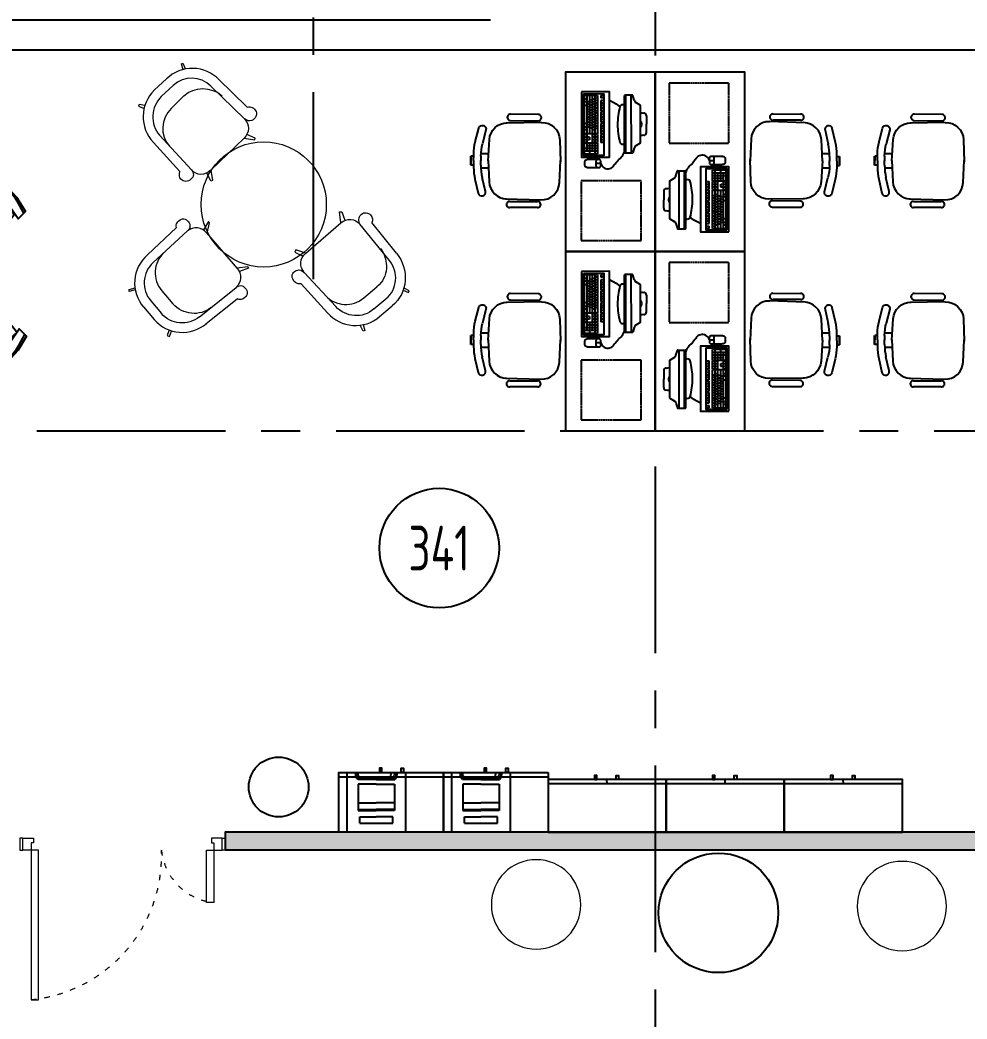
# Model space of a CAD drawing. Header units: millimetres. Extents: x -9318 to 9016603, y 0 to 838141.
# Drawn here: x 95155 to 101488, y 457073 to 463758 of the extents above; entities that cross this region are included whole.
import ezdxf
from ezdxf import colors
from ezdxf.entities.mleader import LeaderData, LeaderLine
from ezdxf.enums import TextEntityAlignment as Align
from ezdxf.math import Vec2, Vec3

# ---------------------------------------------------------------- set-up
doc = ezdxf.new("R2010")
doc.units = ezdxf.units.MM
for name, pattern in [('ACAD_ISO03W100', [30, 12, -18]), ('CENTER', [2, 1.25, -0.25, 0.25, -0.25]), ('HIDDEN', [6, 4, -2])]:
    doc.linetypes.add(name, pattern=pattern)
for name, color, linetype, lineweight in [('АР_Двери', 5, 'Continuous', 18), ('АР_Номер помещения', 1, 'Continuous', 25), ('ТХ_мебель передв', 250, 'Continuous', 13), ('ТХ_мебель_библ', 250, 'Continuous', 13)]:
    doc.layers.add(name, color=color, linetype=linetype, lineweight=lineweight)
doc.styles.add('ISOCPEUR', font='isocpeur.ttf', dxfattribs={"width": 0.7})

# ---------------------------------------------------------------- blocks, each defined once
blk = doc.blocks.new('*U1211')
at = {"layer": 'АР_Номер помещения', "color": 8}
blk.add_circle((-22384.8, 1499.6), 400, dxfattribs=at)
at = {"color": 8, "style": 'ISOCPEUR', "width": 0.7, "flags": 1}
blk.add_attdef('КАТЕГОРИЯ', (-499.2, -2092.2), '', height=250, dxfattribs=at)
at = {"layer": 'АР_Номер помещения', "color": 8, "style": 'ISOCPEUR', "width": 0.7}
blk.add_attdef('НОМЕР_ПОМЕЩЕНИЯ', text='', height=300, dxfattribs=at).set_placement((-22384.8, 1499.6), align=Align.MIDDLE_CENTER)
blk = doc.blocks.new('_DotSmall')
at = {"color": 8, "linetype": 'ByBlock', "const_width": 0.5}
blk.add_lwpolyline([(-0.0625, 0, 1), (0.0625, 0, 1)], format="xyb", close=True, dxfattribs=at)
blk = doc.blocks.new('1370')
at = {"layer": 'АР_Двери', "color": 8}
for points in [[(1076825.5, -46356.5), (1076825.5, -46436.5), (1076845.5, -46436.5), (1076845.5, -46356.5), (1076825.5, -46356.5)], [(1076845.5, -46436.5), (1076845.5, -46356.5), (1076915.5, -46356.5), (1076915.5, -46386.5), (1076900.5, -46386.5), (1076900.5, -46436.5), (1076845.5, -46436.5)], [(1078176.5, -46436.5), (1078176.5, -46356.5), (1078106.5, -46356.5), (1078106.5, -46386.5), (1078121.5, -46386.5), (1078121.5, -46436.5), (1078176.5, -46436.5)], [(1078196.5, -46356.5), (1078196.5, -46436.5), (1078176.5, -46436.5), (1078176.5, -46356.5), (1078196.5, -46356.5)]]:
    blk.add_lwpolyline(points, dxfattribs=at)
for points in [[(1076900.5, -46436.5), (1076900.5, -47436.5), (1076950.4, -47436.5), (1076950.4, -46436.5)], [(1078071.7, -46786.5), (1078071.7, -46436.5), (1078121.5, -46436.5), (1078121.5, -46786.5)]]:
    blk.add_lwpolyline(points, close=True, dxfattribs=at)
at = {"layer": 'АР_Двери', "color": 8, "linetype": 'ACAD_ISO03W100', "ltscale": 3}
for centre, radius, start, end in [((1076804.9, -46473.8), 967.4, 275.67288, 2.21397), ((1078161.9, -46396.1), 392.5, 185.90754, 264.09246)]:
    blk.add_arc(centre, radius, start, end, dxfattribs=at)
blk = doc.blocks.new('М-60')
at = {"color": 8, "extrusion": (-6.19742e-05, 0.000470712, 1)}
for p, q in [((7035415.4, 1186627.5, -0.2), (7035231.8, 1186626.6, -0.2)), ((7035232, 1186585.7, -0.1), (7035415.6, 1186586.5, -0.1)), ((7034998.3, 1186437.9, -0.1), (7035019.7, 1186530.9, -0.1)), ((7035068.3, 1186519.6, -0.1), (7035046.7, 1186425.8, -0.1)), ((7035049.2, 1186548.9, -0.1), (7035050.6, 1186548.5, -0.1)), ((7035202.1, 1186569.5, -0.1), (7035439, 1186576.2, -0.1)), ((7035085.8, 1186312.9, 0), (7035092.5, 1186454.7, -0.1)), ((7035563.1, 1186460.5, -0.1), (7035569.8, 1186312.9, 0)), ((7034971.3, 1186282.6, 0), (7034970.4, 1186343.1, -0.1)), ((7034989, 1186343.1, -0.1), (7034970.8, 1186343.1, -0.1)), ((7034970.8, 1186343.1, -0.1), (7034970.8, 1186282.6, 0)), ((7034989, 1186312.9, 0), (7034989, 1186356.2, -0.1)), ((7034989, 1186312.9, 0), (7034989, 1186343.1, -0.1)), ((7035037.4, 1186344.1, 0), (7035037.4, 1186312.9, 0)), ((7035037.8, 1186361.3, -0.1), (7035088.1, 1186361.3, -0.1)), ((7035085.7, 1186314.6, 0), (7035094.7, 1186172.9, 0)), ((7035565.2, 1186174.3, 0.1), (7035569.7, 1186322, 0)), ((7034989.4, 1186282.9, 0), (7034971.3, 1186282.6, 0)), ((7034989, 1186313.2, 0), (7034989.4, 1186282.9, 0)), ((7034989, 1186313.2, 0), (7034989.6, 1186269.8, 0)), ((7035037.8, 1186282.6, 0), (7035037.4, 1186313.9, 0)), ((7035038.5, 1186265.5, 0), (7035088.8, 1186266.3, 0)), ((7035000.2, 1186188.3, 0), (7035023, 1186095.7, 0.1)), ((7035071.5, 1186107.6, 0.1), (7035048.4, 1186201.2, 0)), ((7035052.8, 1186078.1, 0.1), (7035054.2, 1186078.5, 0.1)), ((7035206, 1186059.9, 0.1), (7035442.9, 1186056.7, 0.1)), ((7035236.1, 1186044.1, 0.1), (7035419.7, 1186046, 0.1)), ((7035420.2, 1186005.1, 0.1), (7035236.6, 1186003.1, 0.1))]:
    blk.add_line(p, q, dxfattribs=at)
for centre, start, end in [((7035230, 1186606.2, 122.4), 84.99867, 275.52472), ((7035417.4, 1186607.1, 122.4), 264.99867, 95.52472), ((7035234.4, 1186023.7, 122.4), 85.34791, 275.87397), ((7035421.8, 1186025.7, 122.4), 265.34791, 95.87397)]:
    blk.add_arc(centre, 20.6, start, end, dxfattribs=at)
at = {"color": 8, "extrusion": (6.19742e-05, -0.000470712, -1)}
for centre, major_axis, start_param, end_param in [((7035043.3, 1186525.4, -0.1), (15.6, 18.5, 0), 4.240369, 5.829345), ((7035044.7, 1186525.1, -0.1), (15.6, 18.5, 0), -0.45384, 1.098777), ((7035213.4, 1186449, -0.1), (77.8, 92.6, 0), 4.061153, 5.558057), ((7035442.2, 1186455, -0.1), (77.8, 92.6, 0), -0.725128, 0.826554), ((7035352, 1186356.2, 0), (-277.9, 233.5, -0.1), 5.584367, 5.811166), ((7035400.4, 1186344.1, 0), (233.5, 277.9, -0.1), 4.01357, 4.240369)]:
    blk.add_ellipse(centre, major_axis=major_axis, ratio=1, start_param=start_param, end_param=end_param, dxfattribs=at)
at = {"color": 8, "extrusion": (-6.19742e-05, 0.000470712, 1)}
for centre, major_axis, start_param, end_param in [((7035352.6, 1186275.3, 0), (-274.3, -237.7, 0.1), 5.584367, 5.811166), ((7035400.8, 1186288.2, 0), (237.7, -274.3, 0.1), 4.01357, 4.240369), ((7035215.4, 1186180.5, 0), (79.2, -91.4, 0), 4.061153, 5.558057), ((7035444.3, 1186178, 0.1), (79.2, -91.4, 0), -0.725128, 0.826554), ((7035046.5, 1186101.5, 0.1), (15.8, -18.3, 0), 4.240369, 5.829345), ((7035048, 1186101.8, 0.1), (15.8, -18.3, 0), -0.45384, 1.098777)]:
    blk.add_ellipse(centre, major_axis=major_axis, ratio=1, start_param=start_param, end_param=end_param, dxfattribs=at)
blk = doc.blocks.new('стол с тумбой 1200х600')
at = {"color": 8}
blk.add_lwpolyline([(-19012.2, 19801.1), (-19012.2, 21001.1), (-19612.2, 21001.1), (-19612.2, 19801.1)], close=True, dxfattribs=at)
at = {"color": 8, "linetype": 'HIDDEN', "ltscale": 0.1}
blk.add_lwpolyline([(-19505.4, 19874.7), (-19105.4, 19874.7), (-19105.4, 20274.7), (-19505.4, 20274.7)], close=True, dxfattribs=at)
blk = doc.blocks.new('ПК-2')
at = {"color": 8, "extrusion": (6.19742e-05, -0.000470712, 1)}
for p, q in [((7035967.1, 1186827.6, 95), (7035877.1, 1186827.5, 95.1)), ((7035877.1, 1186827.5, 95.1), (7035877.6, 1186571, 94.9)), ((7035895.1, 1186827.5, 95.1), (7035895.6, 1186571, 94.9)), ((7035913.1, 1186827.5, 95.1), (7035913.6, 1186571, 94.9)), ((7035931.1, 1186827.6, 95.1), (7035931.6, 1186571.1, 94.9)), ((7035949.1, 1186827.6, 95.1), (7035949.6, 1186571.1, 94.9)), ((7035967.1, 1186827.6, 95), (7035967.6, 1186571.1, 94.9)), ((7036007.6, 1186827.7, 95), (7035989.6, 1186827.7, 95)), ((7036148.9, 1186442.6, 94.9), (7036148.1, 1186827.8, 95)), ((7036200.3, 1186829.7, 95), (7036149.9, 1186829.6, 95)), ((7036157.9, 1186440.8, 94.9), (7036157.1, 1186829.6, 95)), ((7036193.9, 1186440.9, 94.9), (7036193.1, 1186829.7, 95)), ((7036212.2, 1186795.1, 95), (7036202.1, 1186827.9, 95)), ((7036253.1, 1186761.9, 95), (7036223.8, 1186780.1, 95)), ((7036255.8, 1186512.8, 94.9), (7036255.4, 1186758, 95)), ((7036294.4, 1186691.8, 95), (7036294.6, 1186635.5, 94.9)), ((7036294.7, 1186579.1, 94.9), (7036294.6, 1186635.5, 94.9)), ((7035877.6, 1186566.5, 94.9), (7035877.7, 1186512.5, 94.9)), ((7035895.6, 1186566.5, 94.9), (7035895.7, 1186512.5, 94.9)), ((7035913.7, 1186548.5, 94.9), (7035913.7, 1186530.5, 94.9)), ((7035931.6, 1186566.6, 94.9), (7035931.7, 1186512.6, 94.9)), ((7035949.6, 1186566.6, 94.9), (7035949.7, 1186512.6, 94.9)), ((7035967.6, 1186566.6, 94.9), (7035967.7, 1186512.6, 94.9)), ((7035877.7, 1186508, 94.9), (7035877.9, 1186436, 94.9)), ((7035895.7, 1186508, 94.9), (7035895.9, 1186454, 94.9)), ((7035913.7, 1186508, 94.9), (7035913.9, 1186436, 94.9)), ((7035931.7, 1186508.1, 94.9), (7035931.9, 1186454.1, 94.9)), ((7035949.7, 1186508.1, 94.9), (7035949.9, 1186436.1, 94.9)), ((7035967.7, 1186508.1, 94.9), (7035967.9, 1186436.1, 94.9)), ((7036212.8, 1186475.5, 94.9), (7036202.9, 1186442.7, 94.9)), ((7036253.6, 1186508.9, 94.9), (7036224.3, 1186490.6, 94.9)), ((7035877.9, 1186436, 94.9), (7035967.9, 1186436.1, 94.9)), ((7036201.1, 1186440.9, 94.9), (7036150.7, 1186440.8, 94.9))]:
    blk.add_line(p, q, dxfattribs=at)
at = {"color": 8, "extrusion": (6.19742e-05, -0.000470712, 1), "elevation": -27.6}
for points in [[(7035859.1, 1186850), (7035859.9, 1186413.5), (7036048.9, 1186413.9), (7036048.1, 1186850.4)], [(7035872.6, 1186836.6), (7035873.4, 1186427.1), (7036012.9, 1186427.3), (7036012.1, 1186836.8)]]:
    blk.add_lwpolyline(points, close=True, dxfattribs=at)
for points in [[(7035895.2, 1186802), (7035877.2, 1186801.9)], [(7035895.2, 1186784.9), (7035877.2, 1186784.8)], [(7035913.2, 1186784.9), (7035895.2, 1186784.9)], [(7035931.2, 1186796.6), (7035913.2, 1186796.5)], [(7035949.2, 1186802.1), (7035931.2, 1186802)], [(7035949.2, 1186785), (7035931.2, 1186784.9)], [(7035967.2, 1186810.6), (7035949.2, 1186810.6)], [(7035967.2, 1186793.5), (7035949.2, 1186793.5)], [(7035989.6, 1186827.8), (7035989.7, 1186810.7)], [(7036007.7, 1186810.7), (7035989.7, 1186810.7)], [(7035989.7, 1186793.6), (7035989.8, 1186725.2)], [(7036007.7, 1186793.6), (7035989.7, 1186793.6)], [(7036007.6, 1186827.8), (7036007.7, 1186810.7)], [(7036007.7, 1186793.6), (7036007.8, 1186725.2)], [(7036048.2, 1186794.9), (7036092.7, 1186771.5), (7036117.2, 1186751.9)], [(7035895.3, 1186759.2), (7035877.3, 1186759.2)], [(7035913.2, 1186767.8), (7035895.2, 1186767.8)], [(7035913.3, 1186750.7), (7035895.3, 1186750.7)], [(7035913.3, 1186733.6), (7035895.3, 1186733.6)], [(7035913.3, 1186716.5), (7035895.3, 1186716.5)], [(7035931.2, 1186779.5), (7035913.2, 1186779.4)], [(7035931.2, 1186762.4), (7035913.2, 1186762.3)], [(7035931.3, 1186745.3), (7035913.3, 1186745.2)], [(7035931.3, 1186728.2), (7035913.3, 1186728.1)], [(7035949.2, 1186767.9), (7035931.2, 1186767.8)], [(7035949.3, 1186750.8), (7035931.3, 1186750.7)], [(7035949.3, 1186733.7), (7035931.3, 1186733.6)], [(7035949.3, 1186716.6), (7035931.3, 1186716.5)], [(7035967.2, 1186776.4), (7035949.2, 1186776.4)], [(7035967.3, 1186759.3), (7035949.3, 1186759.3)], [(7035967.3, 1186742.2), (7035949.3, 1186742.2)], [(7035967.3, 1186725.1), (7035949.3, 1186725.1)], [(7036007.7, 1186776.5), (7035989.7, 1186776.5)], [(7036007.8, 1186759.4), (7035989.8, 1186759.4)], [(7036007.8, 1186742.3), (7035989.8, 1186742.3)], [(7036007.8, 1186725.2), (7035989.8, 1186725.2)], [(7035989.8, 1186716.6), (7035990, 1186648.2)], [(7036007.8, 1186716.7), (7035989.8, 1186716.6)], [(7036007.8, 1186716.7), (7036008, 1186648.3)], [(7035913.4, 1186699.4), (7035895.4, 1186699.4)], [(7035913.4, 1186682.3), (7035895.4, 1186682.3)], [(7035913.4, 1186665.2), (7035895.4, 1186665.2)], [(7035931.3, 1186711.1), (7035913.3, 1186711)], [(7035931.4, 1186694), (7035913.4, 1186693.9)], [(7035931.4, 1186676.9), (7035913.4, 1186676.8)], [(7035931.4, 1186659.8), (7035913.4, 1186659.7)], [(7035949.4, 1186699.5), (7035931.4, 1186699.4)], [(7035949.4, 1186682.4), (7035931.4, 1186682.3)], [(7035949.4, 1186665.3), (7035931.4, 1186665.2)], [(7035967.3, 1186708), (7035949.3, 1186708)], [(7035967.4, 1186690.9), (7035949.4, 1186690.9)], [(7035967.4, 1186673.8), (7035949.4, 1186673.8)], [(7035967.4, 1186656.7), (7035949.4, 1186656.7)], [(7036007.9, 1186699.6), (7035989.9, 1186699.5)], [(7036007.9, 1186682.5), (7035989.9, 1186682.4)], [(7036007.9, 1186665.4), (7035989.9, 1186665.3)], [(7035895.5, 1186639.5), (7035877.5, 1186639.5)], [(7035895.5, 1186613.9), (7035877.5, 1186613.8)], [(7035895.6, 1186596.8), (7035877.6, 1186596.7)], [(7035913.5, 1186648.1), (7035895.5, 1186648.1)], [(7035913.5, 1186631), (7035895.5, 1186631)], [(7035913.5, 1186613.9), (7035895.5, 1186613.9)], [(7035931.5, 1186642.7), (7035913.5, 1186642.6)], [(7035931.5, 1186625.6), (7035913.5, 1186625.5)], [(7035931.5, 1186608.5), (7035913.5, 1186608.4)], [(7035949.5, 1186648.2), (7035931.5, 1186648.1)], [(7035949.5, 1186631.1), (7035931.5, 1186631)], [(7035949.5, 1186614), (7035931.5, 1186613.9)], [(7035949.6, 1186596.9), (7035931.6, 1186596.8)], [(7035967.5, 1186639.6), (7035949.5, 1186639.6)], [(7035967.5, 1186622.5), (7035949.5, 1186622.5)], [(7035967.5, 1186605.4), (7035949.5, 1186605.4)], [(7036008, 1186648.3), (7035990, 1186648.2)], [(7035990, 1186639.7), (7035990.1, 1186571.3)], [(7036008, 1186639.7), (7035990, 1186639.7)], [(7036008, 1186622.6), (7035990, 1186622.6)], [(7036008, 1186605.5), (7035990, 1186605.5)], [(7036008.1, 1186588.4), (7035990.1, 1186588.4)], [(7036008, 1186639.7), (7036008.1, 1186571.3)], [(7035967.6, 1186571.2), (7035877.6, 1186571.1)], [(7035895.6, 1186566.6), (7035877.6, 1186566.6)], [(7035913.7, 1186548.6), (7035877.7, 1186548.6)], [(7035913.7, 1186530.6), (7035877.7, 1186530.6)], [(7035967.6, 1186566.7), (7035931.6, 1186566.7)], [(7035967.7, 1186548.7), (7035931.7, 1186548.7)], [(7035967.7, 1186530.7), (7035931.7, 1186530.7)], [(7036008.1, 1186571.3), (7035990.1, 1186571.3)], [(7035990.1, 1186566.8), (7035990.2, 1186512.8)], [(7036008.1, 1186566.8), (7035990.1, 1186566.8)], [(7036008.2, 1186548.8), (7035990.2, 1186548.8)], [(7036008.2, 1186530.8), (7035990.2, 1186530.8)], [(7036008.1, 1186566.8), (7036008.2, 1186512.8)], [(7035895.7, 1186512.6), (7035877.7, 1186512.6)], [(7035967.7, 1186508.2), (7035877.7, 1186508.1)], [(7035967.8, 1186472.2), (7035877.8, 1186472.1)], [(7035967.8, 1186454.2), (7035877.8, 1186454.1)], [(7035967.8, 1186490.2), (7035895.8, 1186490.1)], [(7035967.7, 1186512.7), (7035931.7, 1186512.7)], [(7036008.2, 1186512.8), (7035990.2, 1186512.8)], [(7036008.2, 1186512.8), (7035990.2, 1186512.8)], [(7035989.9, 1186371.7), (7035957, 1186371.6)]]:
    blk.add_lwpolyline(points, dxfattribs=at)
for points in [[(7035989.9, 1186371.7, 0.397637), (7036050, 1186337.9, 0.110351), (7036066.5, 1186345.2, 0.08312), (7036079.9, 1186362.3, 0.014729), (7036105, 1186394.7, 0.170175), (7036148.8, 1186454, -0.037673)], [(7035968.4, 1186398.6, 0.114539), (7035964.1, 1186397.6, 0.103755), (7035960.3, 1186394.6, 0.091433), (7035957.9, 1186390.4, 0.084292), (7035957, 1186385.1), (7035957.1, 1186358.1, 0.084292), (7035958, 1186352.8, 0.091433), (7035960.4, 1186348.6, 0.103755), (7035964.2, 1186345.6, 0.114539), (7035968.5, 1186344.6, 0.114539)]]:
    blk.add_lwpolyline(points, format="xyb", dxfattribs=at)
blk.add_lwpolyline([(7035881.8, 1186384.9), (7035881.9, 1186357.9, 0.19919), (7035883.7, 1186353.6, 0.098412), (7035891.5, 1186348.4, 0.055653), (7035901.3, 1186345.6, 0.042416), (7035914.6, 1186344.5), (7035978.5, 1186344.6, 0.114539), (7035982.8, 1186345.6, 0.103755), (7035986.6, 1186348.6, 0.091433), (7035989, 1186352.9, 0.084292), (7035989.9, 1186358.2), (7035989.8, 1186385.2, 0.084292), (7035988.9, 1186390.4, 0.091433), (7035986.5, 1186394.7, 0.103755), (7035982.7, 1186397.7, 0.114539), (7035978.4, 1186398.6), (7035914.5, 1186398.5, 0.042416), (7035901.2, 1186397.4, 0.055653), (7035891.4, 1186394.5, 0.098412), (7035883.6, 1186389.3, 0.19919)], format="xyb", close=True, dxfattribs=at)
at = {"color": 8, "extrusion": (6.19742e-05, -0.000470712, 1)}
for centre, radius, start, end in [((7036149.9, 1186827.9, -27.6), 1.8, 90.10908, 180.10908), ((7036200.3, 1186828, -27.6), 1.8, 0.10908, 90.10908), ((7036238, 1186803.1, -27.6), 27, 197.11449, 238.14153), ((7036579.1, 1186631.2, -27.6), 477.4, 165.36479, 179.87909), ((7036134.2, 1186746.1, -27.6), 18, 82.93309, 161.30576), ((7036116.2, 1186600.9, -27.6), 164.3, 78.76539, 82.93309), ((7036250.8, 1186758.1, -27.6), 4.5, 0.10908, 59.63009), ((7036293.3, 1186965.7, -27.6), 256.3, 261.50958, 266.47869), ((7036228.8, 1186635.5, -27.6), 33.8, 322.7271, 37.49107), ((7036276.4, 1186691.9, -27.6), 18, 0.10908, 86.47869), ((7036579.1, 1186635.1, -27.6), 477.4, 180.33908, 194.85338), ((7036294.5, 1186305.4, -27.6), 256.3, 93.73948, 98.70859), ((7036276.6, 1186579.2, -27.6), 18, 273.73948, 0.10908), ((7036134.7, 1186518.5, -27.6), 18, 198.9124, 277.28508), ((7036116.1, 1186663.6, -27.6), 164.3, 277.28508, 281.45277), ((7036238.7, 1186467.8, -27.6), 27, 122.07664, 163.10368), ((7036251.3, 1186512.9, -27.6), 4.5, 300.58808, 0.10908), ((7036150.6, 1186442.7, -27.6), 1.8, 180.10908, 270.10908), ((7036201, 1186442.8, -27.6), 1.8, 270.10908, 0.10908)]:
    blk.add_arc(centre, radius, start, end, dxfattribs=at)
blk = doc.blocks.new('A$C37D84ACE')
at = {"color": 8}
for points in [[(1083.4, 1676.9), (1083.4, 1608.1), (972.3, 1629.3), (861.1, 1634.6), (749.9, 1629.3), (644, 1608.1), (644, 1676.9), (749.9, 1703.4), (861.1, 1708.7), (972.3, 1703.4)], [(31.8, 651.9), (100.6, 651.9), (79.4, 763.1), (74.1, 874.3), (79.4, 985.5), (100.6, 1091.3), (31.8, 1091.3), (5.3, 985.5), (0, 874.3), (5.3, 763.1)], [(1676.9, 651.9), (1608.1, 651.9), (1629.3, 763.1), (1634.6, 874.3), (1629.3, 985.5), (1608.1, 1091.3), (1676.9, 1091.3), (1703.4, 985.5), (1708.7, 874.3), (1703.4, 763.1)], [(1083.4, 31.8), (1083.4, 100.6), (972.3, 79.4), (861.1, 74.1), (749.9, 79.4), (644, 100.6), (644, 31.8), (749.9, 5.3), (861.1, 0), (972.3, 5.3)]]:
    blk.add_lwpolyline(points, close=True, dxfattribs=at)
for points in [[(670.5, 1608.1), (633.4, 1274.6)], [(686.4, 1613.4), (1030.5, 1613.4)], [(1046.4, 1608.1), (1030.5, 1613.4)], [(1046.4, 1608.1), (1088.7, 1274.6)], [(633.4, 1274.6), (638.7, 1264), (644, 1258.7), (649.3, 1258.7)], [(1062.3, 1258.7), (1083.4, 1264), (1088.7, 1274.6)], [(649.3, 1258.7), (1072.9, 1258.7)], [(100.6, 1064.9), (434.1, 1101.9)], [(434.1, 1101.9), (444.7, 1096.6), (450, 1091.3), (450, 1086)], [(450, 1086), (450, 662.5)], [(1274.6, 1101.9), (1264, 1096.6), (1258.7, 1091.3), (1258.7, 1086)], [(1258.7, 1086), (1258.7, 662.5)], [(1608.1, 1064.9), (1274.6, 1101.9)], [(95.3, 1049), (95.3, 704.9)], [(1613.4, 1049), (1613.4, 704.9)], [(100.6, 689), (95.3, 704.9)], [(100.6, 689), (434.1, 646.6)], [(450, 673.1), (444.7, 651.9), (434.1, 646.6)], [(1258.7, 673.1), (1264, 651.9), (1274.6, 646.6)], [(1608.1, 689), (1274.6, 646.6)], [(1608.1, 689), (1613.4, 704.9)], [(210, 450), (231.2, 444.7), (236.5, 434.1)], [(633.4, 434.1), (638.7, 444.7), (644, 450), (649.3, 450)], [(670.5, 100.6), (633.4, 434.1)], [(649.3, 450), (1072.9, 450)], [(1046.4, 100.6), (1088.7, 434.1)], [(686.4, 95.3), (1030.5, 95.3)], [(1046.4, 100.6), (1030.5, 95.3)]]:
    blk.add_lwpolyline(points, dxfattribs=at)
blk.add_circle((880.4, 854.3), 500, dxfattribs=at)
for centre, start, end in [((863.7, 1073), 69.51357, 110.48643), ((635.7, 871.6), 159.51357, 200.48643), ((1073, 871.6), 339.51357, 20.48643), ((863.7, 635.7), 249.51357, 290.48643)]:
    blk.add_arc(centre, 627.7, start, end, dxfattribs=at)
blk = doc.blocks.new('шкаф канцелярск')
at = {"color": 8}
blk.add_line((395, 324.3, -0.7), (394, 352.2, -0.7), dxfattribs=at)
at = {"color": 8, "extrusion": (0.000470712, 6.19742e-05, 1)}
blk.add_line((790, 324.2, -0.6), (0, 324.3, -0.7), dxfattribs=at)
at = {"color": 8}
blk.add_lwpolyline([(0, 352.2), (0, 0), (790, 0), (790, 352.2)], close=True, dxfattribs=at)
at = {"color": 8, "extrusion": (0.000470712, 6.19742e-05, 1), "elevation": 0}
for points in [[(309.7, 352.2), (326.3, 352.2), (326.3, 380.4), (309.7, 380.4)], [(471.8, 352.2), (455.3, 352.2), (455.3, 380.4), (471.8, 380.4)]]:
    blk.add_lwpolyline(points, close=True, dxfattribs=at)
blk = doc.blocks.new('тумба 700х400')
at = {"color": 8, "extrusion": (-6.19742e-05, 0.000470712, 1)}
blk.add_line((618.6, 27307.5, -0.4), (618.5, 26607.5, -0.5), dxfattribs=at)
at = {"color": 8}
blk.add_line((618.6, 26958.5, -0.5), (590.6, 26957.5, -0.5), dxfattribs=at)
at = {"color": 8, "elevation": 0.2}
blk.add_lwpolyline([(590.7, 26607.5), (990.6, 26607.5), (990.6, 27307.5), (590.7, 27307.5)], close=True, dxfattribs=at)
at = {"color": 8, "extrusion": (-6.19742e-05, 0.000470712, 1), "elevation": 12.6}
for points in [[(590.7, 27035.4), (590.7, 27018.8), (562.5, 27018.8), (562.5, 27035.4)], [(590.7, 26873.3), (590.7, 26889.8), (562.5, 26889.8), (562.5, 26873.3)]]:
    blk.add_lwpolyline(points, close=True, dxfattribs=at)
blk = doc.blocks.new('МФУ1')
at = {"color": 8, "extrusion": (-6.19742e-05, -0.000470712, 1)}
for p, q in [((7057681.4, 1166364.7, 0), (7057681.4, 1165975, -0.2)), ((7058080.7, 1166364.7, 0), (7057681.4, 1166364.7, 0)), ((7058080.7, 1165975, -0.2), (7058080.7, 1166364.7, 0)), ((7057742.4, 1166059.9, -0.2), (7057742.4, 1166279.7, 0)), ((7057742.4, 1166279.7, 0), (7057785.7, 1166279.7, 0)), ((7057785.7, 1166279.7, 0), (7057785.7, 1166169.8, -0.1)), ((7058003.1, 1166290.7, 0), (7057826.8, 1166290.7, 0)), ((7057826.8, 1166290.7, 0), (7057826.8, 1166169.8, -0.1)), ((7057830.4, 1166290.7, 0), (7057830.4, 1166169.8, -0.1)), ((7057834.6, 1166290.7, 0), (7057834.6, 1166169.8, -0.1)), ((7057879, 1166290.7, 0), (7057879, 1166169.8, -0.1)), ((7058003.1, 1166169.8, -0.1), (7058003.1, 1166290.7, 0)), ((7058035.7, 1166169.8, -0.1), (7058035.7, 1166292.9, 0)), ((7058038.2, 1166169.8, -0.1), (7058038.2, 1166292.9, 0)), ((7058049.3, 1166169.8, -0.1), (7058049.3, 1166283.8, 0)), ((7057785.7, 1166059.9, -0.1), (7057785.7, 1166169.8, -0.1)), ((7057826.8, 1166049, -0.2), (7057826.8, 1166169.8, -0.1)), ((7057830.4, 1166049, -0.2), (7057830.4, 1166169.8, -0.1)), ((7057834.6, 1166049, -0.2), (7057834.6, 1166169.8, -0.1)), ((7057879, 1166049, -0.1), (7057879, 1166169.8, -0.1)), ((7058003.1, 1166169.8, -0.1), (7058003.1, 1166049, -0.1)), ((7058035.7, 1166169.8, -0.1), (7058035.7, 1166046.7, -0.1)), ((7058038.2, 1166169.8, -0.1), (7058038.2, 1166046.7, -0.1)), ((7058049.3, 1166169.8, -0.1), (7058049.3, 1166169.8, -0.1)), ((7058049.3, 1166169.8, -0.1), (7058049.3, 1166055.9, -0.1)), ((7057742.4, 1166059.9, -0.2), (7057785.7, 1166059.9, -0.1)), ((7058003.1, 1166049, -0.1), (7057826.8, 1166049, -0.2)), ((7057681.4, 1165975, -0.2), (7058080.7, 1165975, -0.2))]:
    blk.add_line(p, q, dxfattribs=at)
for centre, radius, start, end in [((7058064.1, 1166270.4, -986.4), 36, 62.50848, 142.07302), ((7058064.1, 1166267.9, -986.4), 35.8, 62.36072, 136.4153), ((7058069.9, 1166256.9, -986.4), 33.6, 71.1864, 127.75594), ((7058064.1, 1166068.5, -986.4), 36, 217.92698, 297.49152), ((7058064.1, 1166071.1, -986.4), 35.8, 223.65544, 297.5943), ((7058069.9, 1166082.1, -986.4), 33.6, 232.24406, 288.8136)]:
    blk.add_arc(centre, radius, start, end, dxfattribs=at)
blk = doc.blocks.new('У094 У095')
at = {"layer": 'ТХ_мебель_библ', "color": 8, "lineweight": 0, "ltscale": 100, "transparency": 33554687}
for p, q in [((74021.9, 143902.1), (74006.1, 143896.8)), ((74006.1, 143896.8), (74021.9, 143860.2)), ((74037.6, 143865.4), (74021.9, 143902.1)), ((74267.9, 143875.9), (74158, 143886.4)), ((74388.3, 143834), (74409.3, 143870.7)), ((74419.7, 143860.2), (74398.8, 143823.5)), ((74409.3, 143870.7), (74419.7, 143860.2)), ((74262.7, 143813.1), (74152.7, 143823.5)), ((74257.4, 143713.6), (74142.3, 143724.1)), ((73891, 143661.3), (73859.6, 143399.5)), ((73953.8, 143661.3), (73917.2, 143352.4)), ((74430.2, 143619.4), (74414.5, 143305.3)), ((74493, 143608.9), (74482.5, 143341.9)), ((73948.6, 143200.6), (73974.7, 143258.1)), ((74006.1, 143252.9), (73959, 143195.3)), ((74315, 143226.7), (74000.9, 143252.9)), ((73959, 143195.3), (73948.6, 143200.6)), ((74309.8, 143226.7), (74346.4, 143163.9)), ((74356.9, 143163.9), (74341.2, 143226.7)), ((74346.4, 143163.9), (74356.9, 143163.9)), ((74990.4, 143043.5), (74728.6, 143059.2)), ((73362.2, 143043.5), (73624, 143027.8)), ((74995.6, 142980.7), (74681.5, 142996.4)), ((73100.5, 142954.5), (73105.7, 142965)), ((73137.1, 142933.6), (73100.5, 142954.5)), ((73105.7, 142965), (73147.6, 142949.3)), ((73351.8, 142975.5), (73660.6, 142959.7)), ((74529.7, 142949.3), (74534.9, 142959.8)), ((74587.2, 142907.4), (74529.7, 142949.3)), ((74534.9, 142959.7), (74592.5, 142938.8)), ((75231.2, 142938.8), (75194.5, 142923.1)), ((75205, 142907.4), (75236.4, 142928.3)), ((75236.4, 142928.3), (75231.2, 142938.8)), ((73744.4, 142860.3), (73718.2, 142551.4)), ((73802, 142907.4), (73744.4, 142886.5)), ((73744.4, 142860.3), (73807.2, 142891.7)), ((73807.2, 142891.7), (73802, 142907.4)), ((74587.2, 142907.4), (74576.8, 142598.5)), ((73095.2, 142818.4), (73084.8, 142708.5)), ((73158.1, 142807.9), (73147.6, 142703.2)), ((73257.5, 142802.7), (73247.1, 142687.5)), ((75063.6, 142797.5), (75063.6, 142677.1)), ((75168.3, 142787), (75163.1, 142677.1)), ((75231.2, 142787), (75225.9, 142677.1)), ((73105.7, 142582.8), (73069.1, 142567.1)), ((74576.8, 142598.5), (74519.2, 142556.6)), ((73069.1, 142567.1), (73074.3, 142556.6)), ((73074.3, 142556.6), (73110.9, 142567.1)), ((73765.3, 142493.8), (73713, 142520)), ((73718.2, 142551.4), (73775.8, 142504.3)), ((74519.2, 142556.6), (74524.4, 142546.2)), ((74524.4, 142546.2), (74582, 142567.1)), ((75220.7, 142525.2), (75184.1, 142540.9)), ((75189.3, 142556.6), (75225.9, 142535.7)), ((75225.9, 142535.7), (75220.7, 142525.2)), ((73309.9, 142504.3), (73618.8, 142467.6)), ((73775.8, 142504.3), (73765.3, 142493.8)), ((74979.9, 142504.3), (74665.8, 142504.3))]:
    blk.add_line(p, q, dxfattribs=at)
at = {"layer": 'ТХ_мебель_библ', "color": 8, "ltscale": 0.1}
for p, q in [((73309.9, 142436.2), (73571.6, 142404.8)), ((74707.7, 142436.2), (74978.4, 142435.9))]:
    blk.add_line(p, q, dxfattribs=at)
at = {"layer": 'ТХ_мебель_библ', "color": 8, "lineweight": 0, "ltscale": 100, "transparency": 33554687}
blk.add_circle((74173.7, 142823.6), 418.8, dxfattribs=at)
for centre, radius, start, end in [((74136.5, 143640.3), 246.7, 85.02283, 175.1237), ((74247, 143630.3), 246.7, 355.0234, 85.12375), ((74245.7, 143628.9), 184.8, 357.05724, 84.74988), ((74240.5, 143529.4), 184.8, 357.05813, 84.75023), ((73340.8, 142797.4), 246.7, 85.02353, 175.12383), ((74883.4, 142806.1), 180.5, 357.26883, 85.96484), ((74981.2, 142793.2), 250.3, 358.57852, 87.90882), ((73441.8, 142785.8), 184.8, 87.0581, 174.74931), ((74975, 142788.7), 193.2, 359.50635, 83.87948), ((73328.4, 142685.2), 181.8, 174.32198, 264.14984), ((74978.7, 142682.9), 247, 267.84602, 358.65512), ((74979.8, 142687.9), 183.6, 270.02397, 356.61297)]:
    blk.add_arc(centre, radius, start, end, dxfattribs=at)
blk.add_ellipse((74334.8, 143302.8), major_axis=(68, 48.9), ratio=0.866308, start_param=3.906008, end_param=5.623532, dxfattribs=at)
for points in [[(73953.8, 143661.3), (73969.5, 143760.7), (74053.3, 143834), (74152.7, 143823.5)], [(73943.3, 143561.8), (73953.8, 143661.3), (74042.8, 143729.3), (74142.3, 143724.1)], [(73828.2, 143357.6), (73828.2, 143378.6), (73838.6, 143394.3), (73859.6, 143399.5)], [(73870, 143310.5), (73843.9, 143310.5), (73822.9, 143331.4), (73828.2, 143357.6)], [(73917.2, 143352.4), (73917.2, 143326.2), (73896.2, 143305.3), (73870, 143310.5)], [(74000.9, 143252.9), (73953.8, 143258.1), (73911.9, 143300), (73917.2, 143352.4)], [(74482.5, 143341.9), (74503.5, 143331.4), (74508.7, 143305.3), (74498.3, 143279.1)], [(74435.4, 143263.4), (74419.7, 143273.8), (74409.3, 143289.6), (74414.5, 143305.3)], [(74498.3, 143279.1), (74487.8, 143258.1), (74456.4, 143252.9), (74435.4, 143263.4)], [(73624, 143027.8), (73639.7, 143048.7), (73665.9, 143059.2), (73686.8, 143043.5)], [(73707.8, 142985.9), (73697.3, 142965), (73681.6, 142959.7), (73660.6, 142959.7)], [(73686.8, 143043.5), (73713, 143033), (73718.2, 143006.9), (73707.8, 142985.9)], [(74587.2, 142907.4), (74587.2, 142959.8), (74629.1, 143001.6), (74681.5, 142996.4)], [(74681.5, 142996.4), (74655.3, 142996.4), (74634.4, 143017.3), (74639.6, 143043.5)], [(73158.1, 142807.9), (73163.3, 142907.4), (73252.3, 142980.7), (73351.8, 142975.5)], [(73660.6, 142959.7), (73713, 142954.5), (73749.6, 142912.6), (73744.4, 142860.3)], [(73309.9, 142436.2), (73173.8, 142451.9), (73069.1, 142572.3), (73084.8, 142708.5)], [(73409.3, 142488.6), (73309.9, 142504.3), (73236.6, 142588.1), (73247.1, 142687.5)], [(75063.6, 142677.1), (75058.4, 142582.8), (74979.9, 142504.3), (74880.4, 142499.1)], [(74665.8, 142504.3), (74613.4, 142504.3), (74576.8, 142546.2), (74576.8, 142598.5)], [(73718.2, 142551.4), (73713, 142499.1), (73671.1, 142462.4), (73618.8, 142467.6)], [(74644.8, 142415.3), (74623.9, 142425.8), (74613.4, 142451.9), (74623.9, 142478.1)], [(74623.9, 142478.1), (74629.1, 142493.8), (74650.1, 142504.3), (74665.8, 142504.3)], [(74707.7, 142436.2), (74697.2, 142415.3), (74671, 142404.8), (74644.8, 142415.3)]]:
    blk.add_open_spline(points, degree=3, dxfattribs=at)
for points, knots in [([(74639.6, 143043.5), (74639.6, 143069.7), (74660.5, 143090.6), (74686.7, 143090.6), (74702.4, 143090.6), (74718.1, 143074.9), (74728.6, 143059.2)], [2, 2, 2, 2, 3, 3, 3, 4, 4, 4, 4]), ([(73618.8, 142467.6), (73644.9, 142462.4), (73660.6, 142441.5), (73660.6, 142415.3), (73660.6, 142389.1), (73634.5, 142373.4), (73613.5, 142373.4), (73592.6, 142373.4), (73576.9, 142389.1), (73571.6, 142404.8)], [0, 0, 0, 0, 1, 1, 1, 2, 2, 2, 3, 3, 3, 3])]:
    blk.add_open_spline(points, degree=3, knots=knots, dxfattribs=at)
blk = doc.blocks.new('У012')
at = {"layer": 'ТХ_мебель передв', "color": 8}
blk.add_open_spline([(-181454, 44963.5, -0.6), (-181454, 44799.5, -0.6), (-181586.3, 44667.2, -0.6), (-181750.4, 44667.2, -0.6), (-181919.7, 44667.2, -0.6), (-182052, 44799.5, -0.6), (-182052, 44963.5, -0.6), (-182052, 45132.9, -0.6), (-181919.7, 45265.2, -0.6), (-181750.4, 45265.2, -0.6), (-181586.3, 45265.2, -0.6), (-181454, 45132.9, -0.6), (-181454, 44963.5, -0.6)], degree=3, knots=[0, 0, 0, 0, 1, 1, 1, 2, 2, 2, 3, 3, 3, 4, 4, 4, 4], dxfattribs=at)

msp = doc.modelspace()

# ---------------------------------------------------------------- hatches: boundary and pattern name
at = {"ltscale": 100}
h = msp.add_hatch(dxfattribs=at)
h.set_pattern_fill('AR-CONC', color=256, scale=30)
h.set_pattern_definition([(50, (5759.64, 336407.27), (215.17805, -18.82564), [22.5, -247.5]), (355, (5759.64, 336407.27), (-41.6254, 225.65764), [18, -198]), (100.45144, (5777.57, 336405.7), (173.55265, 206.832), [19.12206, -210.34263]), (46.1842, (5759.64, 336467.27), (320.1724, -49.6558), [33.75, -371.25]), (96.63564, (5786.32, 336463.14), (280.3986, 292.2356), [28.6831, -315.5141]), (351.18416, (5759.64, 336467.27), (280.3986, 292.2356), [27, -297]), (21, (5789.64, 336452.27), (179.07212, -120.78567), [22.5, -247.5]), (326, (5789.64, 336452.27), (72.9946, 217.545), [18, -198]), (71.45144, (5804.56, 336442.2), (252.0667, 96.75935), [19.12206, -210.34263]), (37.5, (5759.64, 336407.274), (3.647957, 99.868156), [0, -195.6, 0, -201, 0, -198.75]), (7.5, (5759.64, 336407.27), (78.92086, 118.32351), [0, -114.6, 0, -191.1, 0, -75.75]), (327.5, (5692.74, 336407.274), (160.14673, -6.76646), [0, -75, 0, -234, 0, -310.5]), (317.5, (5662.74, 336407.27), (174.95585, 30.0315), [0, -97.5, 0, -155.4, 0, -220.5])])
h.paths.add_polyline_path([(105590.81, 458322.87), (96525.97, 458322.88), (96525.98, 458202.86), (105590.81, 458202.87)])

# ---------------------------------------------------------------- linework, layer by layer
at = {"linetype": 'CENTER', "ltscale": 1000}
for p, q in [((97117.03, 462024.23), (97117.03, 470768.97)), ((99402.03, 470770.43), (99402.03, 415038.08)), ((51268.34, 461007.96), (134446.74, 461007.96)), ((51278.56, 461008.28), (134456.96, 461008.28))]:
    msp.add_line(p, q, dxfattribs=at)
at = {"ltscale": 100}
for p, q in [((89372.03, 463757.96), (95882.03, 463757.96)), ((93602.03, 463557.96), (105341.93, 463557.96))]:
    msp.add_line(p, q, dxfattribs=at)
msp.add_line((95882.03, 463757.96), (98302.03, 463757.96))
for points in [[(104402.03, 463757.96), (104399.14, 458322.82), (96525.97, 458322.89), (96525.98, 458202.88)], [(104645.81, 458202.82), (96525.98, 458202.92)]]:
    msp.add_lwpolyline(points, dxfattribs=at)
msp.add_circle((96884.88, 458625.73), 200)
at = {"ltscale": 0.1}
msp.add_circle((99825.8, 457783.67), 400, dxfattribs=at)

# ---------------------------------------------------------------- block references
for name, p, rotation in [('У094 У095', (249682.33, 512749.99), 135.6296542268061), ('стол с тумбой 1200х600', (80389.86, 483209.02), 180), ('A$C37D84ACE', (93239.92, 462053.39), 315.0915953522996), ('ПК-2', (-6939196.61, -710176.47, -94.96), 359.8909180547824), ('М-60', (-6954777.78, -611461.61, 0), 359.0887326624886), ('М-60', (7153584.13, 1537093.12, 0.01), 179.0887326624886), ('М-60', (-6952077.78, -611461.61, 0), 359.0887326624886), ('ПК-2', (7138000.68, 1635792.3, -94.96), 179.8909180547824), ('стол с тумбой 1200х600', (80389.86, 482009.02), 180), ('ПК-2', (-6939196.61, -711376.47, -94.96), 359.8909180547824), ('М-60', (-6954777.78, -612661.61, 0), 359.0887326624886), ('М-60', (7153584.13, 1535893.12, 0.01), 179.0887326624886), ('М-60', (-6952077.78, -612661.61, 0), 359.0887326624886), ('ПК-2', (7138000.68, 1634592.3, -94.96), 179.8909180547824)]:
    msp.add_blockref(name, p, dxfattribs=dict(rotation=rotation))
for name, p in [('стол с тумбой 1200х600', (118414.21, 442406.8)), ('стол с тумбой 1200х600', (118414.21, 441206.8)), ('шкаф канцелярск', (98686.3, 458322.89)), ('шкаф канцелярск', (99476.3, 458322.89)), ('шкаф канцелярск', (100266.3, 458322.89)), ('1370', (-981670.57, 504639.33)), ('У012', (280359.22, 412874.01, 0.56)), ('У012', (282805.27, 412863.2, 0.56))]:
    msp.add_blockref(name, p)
ref = msp.add_blockref('*U1211', (120343.24, 458724.65))
ref.add_attrib('НОМЕР_ПОМЕЩЕНИЯ', '341', dxfattribs={"layer": 'АР_Номер помещения', "color": 8, "height": 300, "style": 'ISOCPEUR', "width": 0.7}).set_placement((97958.45, 460224.24), align=Align.MIDDLE_CENTER)
at = {"xscale": -1}
for name, p, rotation in [('тумба 700х400', (124593.85, 459313.41, -0.18), 90), ('МФУ1', (-1068632.02, -6599358.63, 0.2), 270), ('тумба 700х400', (125293.85, 459313.41, -0.18), 90), ('МФУ1', (-1067932.02, -6599358.63, 0.2), 270)]:
    msp.add_blockref(name, p, dxfattribs=dict(at, rotation=rotation))

# ---------------------------------------------------------------- leaders
ml = msp.add_multileader_mtext('Standard')
ml.set_content('+13,700', color=8, style='ISOCPEUR')
ml.set_leader_properties(color=8, linetype='Continuous', lineweight=-1)
ml.set_arrow_properties(name='DOTSMALL')
ml.build(insert=Vec2(0, 0))
ml.multileader.update_dxf_attribs({"has_text_frame": 1, "text_left_attachment_type": 4, "text_right_attachment_type": 4, "dogleg_length": 100, "arrow_head_size": 180})
ctx = ml.context
ctx.base_point, ctx.char_height, ctx.arrow_head_size, ctx.landing_gap_size, ctx.plane_origin = Vec3(118053.07, 658154.33), 250, 180, 50, Vec3(117803.7, 657493.51)
ctx.left_attachment, ctx.right_attachment = 4, 4
notes = []
notes.append((ctx, [(0, (0, 0, 0), (0, 0), (1, 0), 1, [])]))
ctx.mtext.insert, ctx.mtext.width, ctx.mtext.line_spacing_style, ctx.mtext.flow_direction = Vec3(118103.07, 658487.66), 852.697, 2, 5
ml = msp.add_multileader_mtext('Standard')
ml.set_content('+15,850', color=8, style='ISOCPEUR')
ml.set_leader_properties(color=8, linetype='Continuous', lineweight=-1)
ml.set_arrow_properties(name='DOTSMALL')
ml.build(insert=Vec2(0, 0))
ml.multileader.update_dxf_attribs({"has_text_frame": 1, "text_left_attachment_type": 4, "text_right_attachment_type": 4, "dogleg_length": 100, "arrow_head_size": 180})
ctx = ml.context
ctx.base_point, ctx.char_height, ctx.arrow_head_size, ctx.landing_gap_size, ctx.plane_origin = Vec3(116043.29, 652621.27), 250, 180, 50, Vec3(116522.41, 649668.82)
ctx.left_attachment, ctx.right_attachment = 4, 4
notes.append((ctx, [(0, (0, 0, 0), (0, 0), (1, 0), 1, [])]))
ctx.mtext.insert, ctx.mtext.width, ctx.mtext.line_spacing_style, ctx.mtext.flow_direction = Vec3(116093.29, 652954.61), 852.697, 2, 5
ml = msp.add_multileader_mtext('Standard')
ml.set_content('+9,800', color=8, style='ISOCPEUR')
ml.set_leader_properties(color=8, linetype='Continuous', lineweight=-1)
ml.set_arrow_properties(name='DOTSMALL')
ml.build(insert=Vec2(0, 0))
ml.multileader.update_dxf_attribs({"has_text_frame": 1, "text_left_attachment_type": 4, "text_right_attachment_type": 4, "dogleg_length": 100, "arrow_head_size": 180})
ctx = ml.context
ctx.base_point, ctx.char_height, ctx.arrow_head_size, ctx.landing_gap_size, ctx.plane_origin = Vec3(118053.07, 538154.33), 250, 180, 50, Vec3(117803.7, 537493.51)
ctx.left_attachment, ctx.right_attachment = 4, 4
notes.append((ctx, [(0, (0, 0, 0), (0, 0), (1, 0), 1, [])]))
ctx.mtext.insert, ctx.mtext.width, ctx.mtext.line_spacing_style, ctx.mtext.flow_direction = Vec3(118103.07, 538487.66), 852.697, 2, 5
ml = msp.add_multileader_mtext('Standard')
ml.set_content('+11,750', color=8, style='ISOCPEUR')
ml.set_leader_properties(color=8, linetype='Continuous', lineweight=-1)
ml.set_arrow_properties(name='DOTSMALL')
ml.build(insert=Vec2(0, 0))
ml.multileader.update_dxf_attribs({"has_text_frame": 1, "text_left_attachment_type": 4, "text_right_attachment_type": 4, "dogleg_length": 100, "arrow_head_size": 180})
ctx = ml.context
ctx.base_point, ctx.char_height, ctx.arrow_head_size, ctx.landing_gap_size, ctx.plane_origin = Vec3(116043.29, 532621.27), 250, 180, 50, Vec3(116522.41, 529668.82)
ctx.left_attachment, ctx.right_attachment = 4, 4
notes.append((ctx, [(0, (0, 0, 0), (0, 0), (1, 0), 1, [])]))
ctx.mtext.insert, ctx.mtext.width, ctx.mtext.line_spacing_style, ctx.mtext.flow_direction = Vec3(116093.29, 532954.61), 852.697, 2, 5
for ctx, leaders in notes:
    for number, flags, end, landing, length, lines in leaders:
        leader = LeaderData()
        leader.index, (leader.has_last_leader_line, leader.has_dogleg_vector, leader.attachment_direction) = number, flags
        leader.last_leader_point, leader.dogleg_vector, leader.dogleg_length = Vec3(end), Vec3(landing), length
        for number, points, colour, breaks in lines:
            line = LeaderLine()
            line.index, line.vertices, line.color, line.breaks = number, Vec3.list(points), colors.encode_raw_color(colour), breaks
            leader.lines.append(line)
        ctx.leaders.append(leader)

doc.saveas('drawing.dxf')
